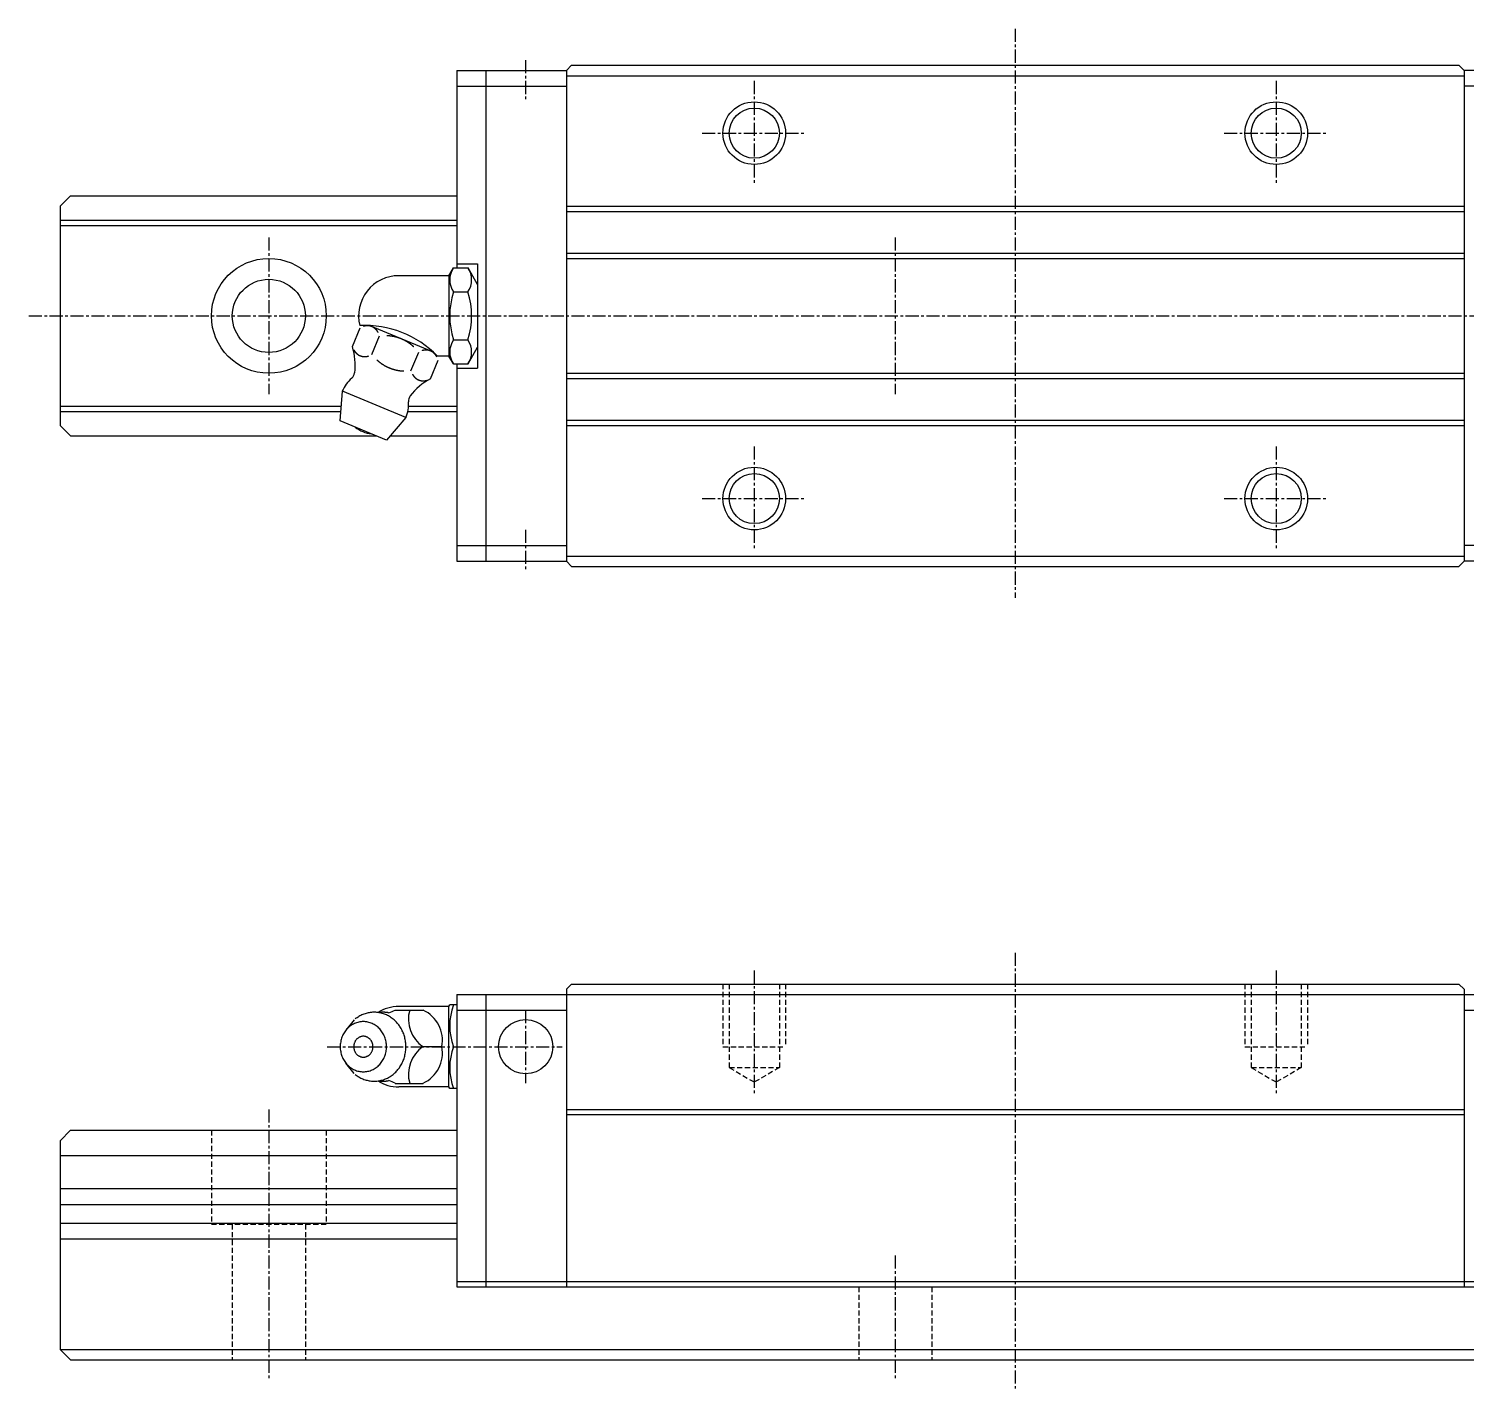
# Model space of a CAD drawing. Extents: x 10 to 389, y 10 to 178.
# Drawn here: x 101 to 238.7, y 47 to 177.5 of the extents above; entities that cross this region are included whole.
import ezdxf

# ---------------------------------------------------------------- set-up
doc = ezdxf.new("R2010")
doc.units = 0
doc.linetypes.add('CENTER', pattern=[2, 1.25, -0.25, 0.25, -0.25])
doc.linetypes.add('DASHED', pattern=[0.75, 0.5, -0.25])
doc.layers.get('0').update_dxf_attribs({"linetype": 'CONTINUOUS'})
doc.layers.add('CENTER', color=1, linetype='CENTER')

msp = doc.modelspace()

# ---------------------------------------------------------------- linework, layer by layer
at = {"color": 7, "linetype": 'CONTINUOUS'}
for p, q in [((152.5, 173.5), (153, 174)), ((153, 174), (238, 174)), ((238, 174), (238.5, 173.5)), ((142, 173.5), (142, 154.6)), ((142, 173.5), (152.5, 173.5)), ((144.8, 173.5), (144.8, 126.5)), ((152.5, 173.5), (152.5, 126.5)), ((152.5, 173), (238.5, 173)), ((238.5, 173.5), (238.5, 126.5)), ((249, 173.5), (238.5, 173.5)), ((142, 172), (152.5, 172)), ((249, 172), (238.5, 172)), ((104, 160.5), (105, 161.5)), ((105, 161.5), (142, 161.5)), ((104, 160.5), (104, 139.5)), ((152.5, 160.5), (238.5, 160.5)), ((152.5, 160), (238.5, 160)), ((104, 159.16), (142, 159.16)), ((104, 158.66), (142, 158.66)), ((152.5, 156), (238.5, 156)), ((141.24, 153.85), (141.68, 154.6)), ((141.68, 154.6), (143.08, 154.6)), ((142, 155), (144, 155)), ((144, 153), (143.08, 154.6)), ((144, 155), (144, 145)), ((152.5, 155.5), (238.5, 155.5)), ((141.24, 153.85), (136.45, 153.85)), ((141.24, 153.85), (141.24, 146.15)), ((141.68, 152.3), (143.08, 152.3)), ((132, 147.06), (132.74, 148.86)), ((139.77, 146.52), (133.6, 149.07)), ((133.87, 146.29), (134.61, 148.08)), ((141.68, 147.7), (143.08, 147.7)), ((137.61, 144.74), (138.36, 146.53)), ((141.24, 146.15), (140.15, 146.15)), ((141.68, 145.4), (141.24, 146.15)), ((143.08, 145.4), (144, 147)), ((139.48, 143.96), (140.23, 145.76)), ((141.68, 145.4), (143.08, 145.4)), ((142, 145.4), (142, 126.5)), ((142, 145), (144, 145)), ((152.5, 144.5), (238.5, 144.5)), ((152.5, 144), (238.5, 144)), ((130.83, 139.94), (131.04, 142.78)), ((137.13, 140.25), (131.04, 142.78)), ((104, 141.34), (130.93, 141.34)), ((104, 140.84), (130.9, 140.84)), ((137.32, 140.84), (142, 140.84)), ((137.38, 141.34), (142, 141.34)), ((104, 139.5), (105, 138.5)), ((135.27, 138.1), (130.83, 139.94)), ((137.13, 140.25), (135.27, 138.1)), ((152.5, 140), (238.5, 140)), ((152.5, 139.5), (238.5, 139.5)), ((105, 138.5), (134.31, 138.5)), ((135.62, 138.5), (142, 138.5)), ((142, 128), (152.5, 128)), ((152.5, 127), (238.5, 127)), ((249, 128), (238.5, 128)), ((142, 126.5), (152.5, 126.5)), ((152.5, 126.5), (153, 126)), ((153, 126), (238, 126)), ((238, 126), (238.5, 126.5)), ((249, 126.5), (238.5, 126.5)), ((152.5, 85.5), (153, 86)), ((152.5, 85.5), (152.5, 57)), ((153, 86), (238, 86)), ((238, 86), (238.5, 85.5)), ((238.5, 85.5), (238.5, 57)), ((141.24, 83.85), (141.33, 84)), ((142, 84), (141.33, 84)), ((142, 85), (142, 57)), ((142, 85), (152.5, 85)), ((144.8, 85), (144.8, 57)), ((152.5, 85), (238.5, 85)), ((238.5, 85), (249, 85)), ((136.1, 83.51), (138.78, 83.51)), ((141.24, 83.85), (136.45, 83.85)), ((141.24, 76.15), (141.24, 83.85)), ((142, 83.5), (152.5, 83.5)), ((238.5, 83.5), (249, 83.5)), ((132.18, 82.58), (131.38, 81.57)), ((140.57, 80), (138.78, 80)), ((141.68, 80), (142, 80)), ((132.18, 77.42), (131.38, 78.43)), ((136.1, 76.49), (138.78, 76.49)), ((141.24, 76.15), (136.45, 76.15)), ((141.33, 76), (141.24, 76.15)), ((142, 76), (141.33, 76)), ((152.5, 74), (238.5, 74)), ((152.5, 73.5), (238.5, 73.5)), ((104, 71), (105, 72)), ((105, 72), (142, 72)), ((104, 71), (104, 51)), ((104, 69.59), (142, 69.59)), ((104, 66.41), (142, 66.41)), ((104, 64.9), (142, 64.9)), ((104, 63.1), (142, 63.1)), ((104, 61.59), (142, 61.59)), ((142, 57.5), (152.5, 57.5)), ((142, 57), (152.5, 57)), ((152.5, 57.5), (238.5, 57.5)), ((152.5, 57), (238.5, 57)), ((238.5, 57.5), (249, 57.5)), ((238.5, 57), (249, 57)), ((104, 51), (105, 50)), ((104, 51), (384, 51)), ((105, 50), (383, 50))]:
    msp.add_line(p, q, dxfattribs=at)
at = {"color": 3, "linetype": 'DASHED'}
for p, q in [((167.5, 86), (167.5, 80)), ((168.1, 86), (168.1, 78)), ((172.9, 86), (172.9, 78)), ((173.5, 86), (173.5, 80)), ((217.5, 86), (217.5, 80)), ((218.1, 86), (218.1, 78)), ((222.9, 86), (222.9, 78)), ((223.5, 86), (223.5, 80)), ((167.5, 80), (173.5, 80)), ((217.5, 80), (223.5, 80)), ((168.1, 78), (172.9, 78)), ((168.1, 78), (170.5, 76.61)), ((172.9, 78), (170.5, 76.61)), ((218.1, 78), (220.5, 76.61)), ((218.1, 78), (222.9, 78)), ((222.9, 78), (220.5, 76.61)), ((118.5, 72), (118.5, 63)), ((129.5, 72), (129.5, 63)), ((118.5, 63), (129.5, 63)), ((120.5, 63), (120.5, 50)), ((127.5, 63), (127.5, 50)), ((180.5, 57), (180.5, 50)), ((187.5, 57), (187.5, 50))]:
    msp.add_line(p, q, dxfattribs=at)
at = {"color": 7, "linetype": 'CONTINUOUS'}
for points in [[(134.48, 148.41, 0), (134.47, 148.42, 0), (134.46, 148.43, 0), (134.46, 148.44, 0), (134.45, 148.45, 0), (134.44, 148.47, 0), (134.43, 148.48, 0), (134.43, 148.49, 0), (134.42, 148.5, 0), (134.41, 148.51, 0), (134.4, 148.52, 0), (134.4, 148.53, 0), (134.39, 148.54, 0), (134.38, 148.56, 0), (134.37, 148.57, 0), (134.36, 148.58, 0), (134.36, 148.59, 0), (134.35, 148.6, 0), (134.34, 148.61, 0), (134.33, 148.62, 0), (134.32, 148.63, 0), (134.31, 148.64, 0), (134.31, 148.65, 0), (134.3, 148.66, 0), (134.29, 148.67, 0), (134.28, 148.68, 0), (134.27, 148.69, 0), (134.26, 148.7, 0), (134.25, 148.71, 0), (134.24, 148.72, 0), (134.23, 148.72, 0), (134.22, 148.73, 0), (134.22, 148.74, 0), (134.21, 148.75, 0), (134.2, 148.76, 0), (134.19, 148.77, 0), (134.18, 148.78, 0), (134.17, 148.78, 0), (134.16, 148.79, 0), (134.15, 148.8, 0), (134.14, 148.81, 0), (134.13, 148.82, 0), (134.12, 148.82, 0), (134.11, 148.83, 0), (134.1, 148.84, 0), (134.09, 148.85, 0), (134.08, 148.85, 0), (134.07, 148.86, 0), (134.06, 148.87, 0), (134.05, 148.87, 0), (134.03, 148.88, 0), (134.03, 148.89, 0), (134.01, 148.89, 0), (134, 148.9, 0), (133.99, 148.9, 0), (133.98, 148.91, 0), (133.97, 148.92, 0), (133.96, 148.92, 0), (133.95, 148.93, 0), (133.94, 148.93, 0), (133.93, 148.94, 0), (133.91, 148.94, 0), (133.9, 148.95, 0), (133.89, 148.95, 0), (133.88, 148.96, 0), (133.87, 148.96, 0), (133.86, 148.97, 0), (133.85, 148.97, 0), (133.84, 148.98, 0), (133.82, 148.98, 0), (133.81, 148.99, 0), (133.8, 148.99, 0), (133.79, 148.99, 0), (133.78, 149, 0), (133.76, 149, 0), (133.75, 149, 0), (133.74, 149.01, 0), (133.73, 149.01, 0), (133.72, 149.01, 0), (133.7, 149.01, 0), (133.69, 149.02, 0), (133.68, 149.02, 0), (133.67, 149.02, 0), (133.66, 149.03, 0), (133.64, 149.03, 0), (133.63, 149.03, 0), (133.62, 149.03, 0), (133.6, 149.03, 0), (133.59, 149.03, 0), (133.58, 149.04, 0), (133.57, 149.04, 0), (133.56, 149.04, 0), (133.54, 149.04, 0), (133.53, 149.04, 0), (133.52, 149.04, 0), (133.5, 149.04, 0), (133.49, 149.04, 0), (133.48, 149.04, 0), (133.46, 149.04, 0), (133.45, 149.04, 0), (133.44, 149.04, 0), (133.43, 149.04, 0), (133.41, 149.04, 0), (133.4, 149.04, 0), (133.39, 149.04, 0), (133.37, 149.04, 0), (133.36, 149.04, 0), (133.35, 149.04, 0), (133.34, 149.04, 0), (133.32, 149.04, 0), (133.31, 149.04, 0), (133.3, 149.03, 0), (133.28, 149.03, 0), (133.27, 149.03, 0), (133.26, 149.03, 0), (133.24, 149.03, 0), (133.23, 149.03, 0), (133.22, 149.02, 0), (133.2, 149.02, 0), (133.19, 149.02, 0), (133.18, 149.01, 0), (133.16, 149.01, 0), (133.15, 149.01, 0), (133.14, 149.01, 0), (133.12, 149, 0), (133.11, 149, 0), (133.1, 149, 0), (133.08, 148.99, 0), (133.07, 148.99, 0)], [(137.88, 147.03, 0), (137.87, 147.05, 0), (137.85, 147.06, 0), (137.83, 147.08, 0), (137.81, 147.09, 0), (137.8, 147.11, 0), (137.78, 147.12, 0), (137.76, 147.14, 0), (137.75, 147.15, 0), (137.73, 147.17, 0), (137.71, 147.18, 0), (137.69, 147.2, 0), (137.68, 147.21, 0), (137.66, 147.22, 0), (137.64, 147.24, 0), (137.62, 147.25, 0), (137.6, 147.27, 0), (137.59, 147.28, 0), (137.57, 147.29, 0), (137.55, 147.31, 0), (137.53, 147.32, 0), (137.51, 147.33, 0), (137.5, 147.35, 0), (137.48, 147.36, 0), (137.46, 147.37, 0), (137.44, 147.38, 0), (137.42, 147.4, 0), (137.4, 147.41, 0), (137.39, 147.42, 0), (137.37, 147.43, 0), (137.35, 147.45, 0), (137.33, 147.46, 0), (137.31, 147.47, 0), (137.29, 147.48, 0), (137.28, 147.49, 0), (137.26, 147.51, 0), (137.24, 147.52, 0), (137.22, 147.53, 0), (137.2, 147.54, 0), (137.18, 147.55, 0), (137.16, 147.56, 0), (137.14, 147.57, 0), (137.12, 147.58, 0), (137.1, 147.59, 0), (137.08, 147.61, 0), (137.06, 147.62, 0), (137.04, 147.63, 0), (137.03, 147.64, 0), (137.01, 147.65, 0), (136.99, 147.66, 0), (136.97, 147.67, 0), (136.95, 147.68, 0), (136.93, 147.69, 0), (136.91, 147.7, 0), (136.89, 147.71, 0), (136.87, 147.72, 0), (136.85, 147.72, 0), (136.83, 147.74, 0), (136.81, 147.74, 0), (136.79, 147.75, 0), (136.77, 147.76, 0), (136.75, 147.77, 0), (136.73, 147.78, 0), (136.71, 147.79, 0), (136.69, 147.8, 0), (136.67, 147.81, 0), (136.65, 147.81, 0), (136.63, 147.82, 0), (136.6, 147.83, 0), (136.59, 147.84, 0), (136.56, 147.84, 0), (136.54, 147.85, 0), (136.52, 147.86, 0), (136.5, 147.87, 0), (136.48, 147.87, 0), (136.46, 147.88, 0), (136.44, 147.89, 0), (136.42, 147.9, 0), (136.4, 147.9, 0), (136.38, 147.91, 0), (136.36, 147.92, 0), (136.34, 147.92, 0), (136.31, 147.93, 0), (136.29, 147.94, 0), (136.27, 147.94, 0), (136.25, 147.95, 0), (136.23, 147.95, 0), (136.21, 147.96, 0), (136.19, 147.97, 0), (136.16, 147.97, 0), (136.14, 147.98, 0), (136.12, 147.98, 0), (136.1, 147.99, 0), (136.08, 147.99, 0), (136.06, 148, 0), (136.04, 148, 0), (136.01, 148.01, 0), (135.99, 148.01, 0), (135.97, 148.02, 0), (135.95, 148.02, 0), (135.93, 148.03, 0), (135.91, 148.03, 0), (135.88, 148.03, 0), (135.86, 148.04, 0), (135.84, 148.04, 0), (135.82, 148.05, 0), (135.8, 148.05, 0), (135.77, 148.05, 0), (135.75, 148.06, 0), (135.73, 148.06, 0), (135.71, 148.06, 0), (135.69, 148.07, 0), (135.66, 148.07, 0), (135.64, 148.07, 0), (135.62, 148.07, 0), (135.6, 148.08, 0), (135.57, 148.08, 0), (135.55, 148.08, 0), (135.53, 148.09, 0), (135.51, 148.09, 0), (135.49, 148.09, 0), (135.46, 148.09, 0), (135.44, 148.09, 0), (135.42, 148.09, 0), (135.4, 148.1, 0), (135.37, 148.1, 0), (135.35, 148.1, 0), (135.33, 148.1, 0), (135.3, 148.1, 0)], [(132.14, 146.74, 0), (132.14, 146.73, 0), (132.15, 146.71, 0), (132.16, 146.7, 0), (132.17, 146.69, 0), (132.17, 146.68, 0), (132.18, 146.67, 0), (132.19, 146.66, 0), (132.19, 146.65, 0), (132.2, 146.63, 0), (132.21, 146.62, 0), (132.22, 146.61, 0), (132.22, 146.6, 0), (132.23, 146.59, 0), (132.24, 146.58, 0), (132.25, 146.57, 0), (132.26, 146.56, 0), (132.27, 146.55, 0), (132.27, 146.54, 0), (132.28, 146.53, 0), (132.29, 146.52, 0), (132.3, 146.51, 0), (132.31, 146.5, 0), (132.32, 146.49, 0), (132.32, 146.48, 0), (132.33, 146.47, 0), (132.34, 146.46, 0), (132.35, 146.45, 0), (132.36, 146.44, 0), (132.37, 146.43, 0), (132.38, 146.42, 0), (132.39, 146.41, 0), (132.4, 146.4, 0), (132.41, 146.4, 0), (132.42, 146.39, 0), (132.43, 146.38, 0), (132.44, 146.37, 0), (132.45, 146.36, 0), (132.46, 146.35, 0), (132.47, 146.34, 0), (132.47, 146.34, 0), (132.49, 146.33, 0), (132.5, 146.32, 0), (132.51, 146.31, 0), (132.52, 146.31, 0), (132.53, 146.3, 0), (132.54, 146.29, 0), (132.55, 146.29, 0), (132.56, 146.28, 0), (132.57, 146.27, 0), (132.58, 146.27, 0), (132.59, 146.26, 0), (132.6, 146.25, 0), (132.61, 146.25, 0), (132.62, 146.24, 0), (132.63, 146.24, 0), (132.64, 146.23, 0), (132.65, 146.22, 0), (132.66, 146.22, 0), (132.68, 146.21, 0), (132.69, 146.21, 0), (132.7, 146.2, 0), (132.71, 146.2, 0), (132.72, 146.19, 0), (132.73, 146.19, 0), (132.74, 146.18, 0), (132.76, 146.18, 0), (132.77, 146.17, 0), (132.78, 146.17, 0), (132.79, 146.16, 0), (132.8, 146.16, 0), (132.81, 146.16, 0), (132.83, 146.15, 0), (132.84, 146.15, 0), (132.85, 146.15, 0), (132.86, 146.14, 0), (132.87, 146.14, 0), (132.89, 146.14, 0), (132.9, 146.13, 0), (132.91, 146.13, 0), (132.92, 146.13, 0), (132.93, 146.12, 0), (132.95, 146.12, 0), (132.96, 146.12, 0), (132.97, 146.12, 0), (132.98, 146.12, 0), (133, 146.12, 0), (133.01, 146.11, 0), (133.02, 146.11, 0), (133.03, 146.11, 0), (133.05, 146.11, 0), (133.06, 146.11, 0), (133.07, 146.11, 0), (133.08, 146.1, 0), (133.1, 146.1, 0), (133.11, 146.1, 0), (133.12, 146.1, 0), (133.13, 146.1, 0), (133.15, 146.1, 0), (133.16, 146.1, 0), (133.17, 146.1, 0), (133.19, 146.1, 0), (133.2, 146.1, 0), (133.21, 146.1, 0), (133.23, 146.1, 0), (133.24, 146.1, 0), (133.25, 146.1, 0), (133.26, 146.11, 0), (133.28, 146.11, 0), (133.29, 146.11, 0), (133.31, 146.11, 0), (133.32, 146.11, 0), (133.33, 146.11, 0), (133.34, 146.12, 0), (133.36, 146.12, 0), (133.37, 146.12, 0), (133.38, 146.12, 0), (133.4, 146.12, 0), (133.41, 146.12, 0), (133.42, 146.13, 0), (133.44, 146.13, 0), (133.45, 146.13, 0), (133.46, 146.14, 0), (133.48, 146.14, 0), (133.49, 146.14, 0), (133.5, 146.15, 0), (133.52, 146.15, 0), (133.53, 146.15, 0), (133.54, 146.16, 0)], [(140.09, 146.08, 0), (140.08, 146.09, 0), (140.07, 146.11, 0), (140.07, 146.12, 0), (140.06, 146.13, 0), (140.05, 146.14, 0), (140.05, 146.15, 0), (140.04, 146.16, 0), (140.03, 146.18, 0), (140.02, 146.19, 0), (140.02, 146.2, 0), (140.01, 146.21, 0), (140, 146.22, 0), (139.99, 146.23, 0), (139.99, 146.24, 0), (139.98, 146.25, 0), (139.97, 146.26, 0), (139.96, 146.27, 0), (139.95, 146.28, 0), (139.94, 146.29, 0), (139.94, 146.31, 0), (139.93, 146.31, 0), (139.92, 146.32, 0), (139.91, 146.33, 0), (139.9, 146.34, 0), (139.89, 146.35, 0), (139.88, 146.36, 0), (139.87, 146.37, 0), (139.87, 146.38, 0), (139.86, 146.39, 0), (139.85, 146.4, 0), (139.84, 146.41, 0), (139.83, 146.42, 0), (139.82, 146.43, 0), (139.81, 146.44, 0), (139.8, 146.44, 0), (139.79, 146.45, 0), (139.78, 146.46, 0), (139.77, 146.47, 0), (139.76, 146.48, 0), (139.75, 146.48, 0), (139.74, 146.49, 0), (139.73, 146.5, 0), (139.72, 146.51, 0), (139.71, 146.51, 0), (139.7, 146.52, 0), (139.69, 146.53, 0), (139.68, 146.53, 0), (139.67, 146.54, 0), (139.66, 146.55, 0), (139.65, 146.56, 0), (139.64, 146.56, 0), (139.63, 146.57, 0), (139.62, 146.57, 0), (139.6, 146.58, 0), (139.59, 146.59, 0), (139.58, 146.59, 0), (139.57, 146.6, 0), (139.56, 146.6, 0), (139.55, 146.61, 0), (139.54, 146.61, 0), (139.53, 146.62, 0), (139.52, 146.62, 0), (139.5, 146.63, 0), (139.49, 146.63, 0), (139.48, 146.64, 0), (139.47, 146.64, 0), (139.46, 146.65, 0), (139.45, 146.65, 0), (139.44, 146.66, 0), (139.42, 146.66, 0), (139.41, 146.66, 0), (139.4, 146.67, 0), (139.39, 146.67, 0), (139.38, 146.68, 0), (139.37, 146.68, 0), (139.35, 146.68, 0), (139.34, 146.68, 0), (139.33, 146.69, 0), (139.32, 146.69, 0), (139.3, 146.69, 0), (139.29, 146.69, 0), (139.28, 146.7, 0), (139.27, 146.7, 0), (139.25, 146.7, 0), (139.24, 146.7, 0), (139.23, 146.71, 0), (139.22, 146.71, 0), (139.21, 146.71, 0), (139.19, 146.71, 0), (139.18, 146.71, 0), (139.17, 146.71, 0), (139.15, 146.71, 0), (139.14, 146.72, 0), (139.13, 146.72, 0), (139.12, 146.72, 0), (139.1, 146.72, 0), (139.09, 146.72, 0), (139.08, 146.72, 0), (139.06, 146.72, 0), (139.05, 146.72, 0), (139.04, 146.72, 0), (139.03, 146.72, 0), (139.01, 146.72, 0), (139, 146.72, 0), (138.99, 146.72, 0), (138.97, 146.72, 0), (138.96, 146.71, 0), (138.95, 146.71, 0), (138.93, 146.71, 0), (138.92, 146.71, 0), (138.91, 146.71, 0), (138.9, 146.71, 0), (138.88, 146.71, 0), (138.87, 146.7, 0), (138.86, 146.7, 0), (138.84, 146.7, 0), (138.83, 146.7, 0), (138.82, 146.7, 0), (138.8, 146.69, 0), (138.79, 146.69, 0), (138.78, 146.69, 0), (138.76, 146.68, 0), (138.75, 146.68, 0), (138.74, 146.68, 0), (138.72, 146.68, 0), (138.71, 146.67, 0), (138.69, 146.67, 0), (138.68, 146.66, 0)], [(134.34, 145.79, 0), (134.36, 145.77, 0), (134.38, 145.76, 0), (134.4, 145.74, 0), (134.41, 145.73, 0), (134.43, 145.71, 0), (134.45, 145.7, 0), (134.46, 145.68, 0), (134.48, 145.67, 0), (134.5, 145.65, 0), (134.52, 145.64, 0), (134.53, 145.62, 0), (134.55, 145.61, 0), (134.57, 145.6, 0), (134.59, 145.58, 0), (134.6, 145.57, 0), (134.62, 145.56, 0), (134.64, 145.54, 0), (134.66, 145.53, 0), (134.68, 145.51, 0), (134.69, 145.5, 0), (134.71, 145.49, 0), (134.73, 145.47, 0), (134.75, 145.46, 0), (134.77, 145.45, 0), (134.78, 145.44, 0), (134.8, 145.42, 0), (134.82, 145.41, 0), (134.84, 145.4, 0), (134.86, 145.39, 0), (134.88, 145.38, 0), (134.9, 145.36, 0), (134.91, 145.35, 0), (134.93, 145.34, 0), (134.95, 145.33, 0), (134.97, 145.31, 0), (134.99, 145.3, 0), (135.01, 145.29, 0), (135.03, 145.28, 0), (135.05, 145.27, 0), (135.06, 145.26, 0), (135.08, 145.25, 0), (135.1, 145.24, 0), (135.12, 145.23, 0), (135.14, 145.22, 0), (135.16, 145.21, 0), (135.18, 145.19, 0), (135.2, 145.18, 0), (135.22, 145.17, 0), (135.24, 145.16, 0), (135.26, 145.15, 0), (135.28, 145.14, 0), (135.3, 145.13, 0), (135.32, 145.12, 0), (135.34, 145.11, 0), (135.36, 145.1, 0), (135.38, 145.1, 0), (135.4, 145.09, 0), (135.42, 145.08, 0), (135.44, 145.07, 0), (135.46, 145.06, 0), (135.48, 145.05, 0), (135.5, 145.04, 0), (135.52, 145.03, 0), (135.54, 145.03, 0), (135.56, 145.02, 0), (135.58, 145.01, 0), (135.6, 145, 0), (135.62, 144.99, 0), (135.64, 144.98, 0), (135.66, 144.98, 0), (135.68, 144.97, 0), (135.7, 144.96, 0), (135.72, 144.95, 0), (135.75, 144.95, 0), (135.76, 144.94, 0), (135.79, 144.93, 0), (135.81, 144.93, 0), (135.83, 144.92, 0), (135.85, 144.91, 0), (135.87, 144.9, 0), (135.89, 144.9, 0), (135.91, 144.89, 0), (135.93, 144.88, 0), (135.95, 144.88, 0), (135.98, 144.87, 0), (136, 144.87, 0), (136.02, 144.86, 0), (136.04, 144.85, 0), (136.06, 144.85, 0), (136.08, 144.84, 0), (136.1, 144.84, 0), (136.12, 144.83, 0), (136.15, 144.83, 0), (136.17, 144.82, 0), (136.19, 144.82, 0), (136.21, 144.81, 0), (136.23, 144.81, 0), (136.25, 144.8, 0), (136.28, 144.8, 0), (136.3, 144.79, 0), (136.32, 144.79, 0), (136.34, 144.79, 0), (136.36, 144.78, 0), (136.39, 144.78, 0), (136.41, 144.78, 0), (136.43, 144.77, 0), (136.45, 144.77, 0), (136.47, 144.76, 0), (136.5, 144.76, 0), (136.52, 144.76, 0), (136.54, 144.75, 0), (136.56, 144.75, 0), (136.59, 144.75, 0), (136.61, 144.75, 0), (136.63, 144.74, 0), (136.65, 144.74, 0), (136.67, 144.74, 0), (136.7, 144.74, 0), (136.72, 144.73, 0), (136.74, 144.73, 0), (136.76, 144.73, 0), (136.79, 144.73, 0), (136.81, 144.73, 0), (136.83, 144.72, 0), (136.85, 144.72, 0), (136.88, 144.72, 0), (136.9, 144.72, 0), (136.92, 144.72, 0)], [(137.75, 144.41, 0), (137.76, 144.4, 0), (137.76, 144.39, 0), (137.77, 144.38, 0), (137.78, 144.37, 0), (137.78, 144.35, 0), (137.79, 144.34, 0), (137.8, 144.33, 0), (137.81, 144.32, 0), (137.81, 144.31, 0), (137.82, 144.3, 0), (137.83, 144.29, 0), (137.84, 144.28, 0), (137.85, 144.26, 0), (137.85, 144.25, 0), (137.86, 144.24, 0), (137.87, 144.23, 0), (137.88, 144.22, 0), (137.89, 144.21, 0), (137.9, 144.2, 0), (137.9, 144.19, 0), (137.91, 144.18, 0), (137.92, 144.17, 0), (137.93, 144.16, 0), (137.94, 144.15, 0), (137.95, 144.14, 0), (137.96, 144.13, 0), (137.96, 144.12, 0), (137.97, 144.11, 0), (137.98, 144.1, 0), (137.99, 144.1, 0), (138, 144.09, 0), (138.01, 144.08, 0), (138.02, 144.07, 0), (138.03, 144.06, 0), (138.04, 144.05, 0), (138.05, 144.04, 0), (138.06, 144.04, 0), (138.07, 144.03, 0), (138.08, 144.02, 0), (138.09, 144.01, 0), (138.1, 144, 0), (138.11, 144, 0), (138.12, 143.99, 0), (138.13, 143.98, 0), (138.14, 143.97, 0), (138.15, 143.97, 0), (138.16, 143.96, 0), (138.17, 143.95, 0), (138.18, 143.95, 0), (138.19, 143.94, 0), (138.2, 143.94, 0), (138.21, 143.93, 0), (138.22, 143.92, 0), (138.23, 143.92, 0), (138.25, 143.91, 0), (138.26, 143.9, 0), (138.27, 143.9, 0), (138.28, 143.89, 0), (138.29, 143.89, 0), (138.3, 143.88, 0), (138.31, 143.88, 0), (138.32, 143.87, 0), (138.33, 143.87, 0), (138.34, 143.86, 0), (138.36, 143.86, 0), (138.37, 143.85, 0), (138.38, 143.85, 0), (138.39, 143.84, 0), (138.4, 143.84, 0), (138.41, 143.84, 0), (138.43, 143.83, 0), (138.44, 143.83, 0), (138.45, 143.82, 0), (138.46, 143.82, 0), (138.47, 143.82, 0), (138.49, 143.81, 0), (138.5, 143.81, 0), (138.51, 143.81, 0), (138.52, 143.81, 0), (138.53, 143.8, 0), (138.55, 143.8, 0), (138.56, 143.8, 0), (138.57, 143.8, 0), (138.58, 143.79, 0), (138.6, 143.79, 0), (138.61, 143.79, 0), (138.62, 143.79, 0), (138.63, 143.79, 0), (138.65, 143.78, 0), (138.66, 143.78, 0), (138.67, 143.78, 0), (138.68, 143.78, 0), (138.7, 143.78, 0), (138.71, 143.78, 0), (138.72, 143.78, 0), (138.74, 143.78, 0), (138.75, 143.78, 0), (138.76, 143.78, 0), (138.77, 143.78, 0), (138.79, 143.78, 0), (138.8, 143.78, 0), (138.81, 143.78, 0), (138.82, 143.78, 0), (138.84, 143.78, 0), (138.85, 143.78, 0), (138.87, 143.78, 0), (138.88, 143.78, 0), (138.89, 143.78, 0), (138.9, 143.78, 0), (138.92, 143.78, 0), (138.93, 143.79, 0), (138.94, 143.79, 0), (138.96, 143.79, 0), (138.97, 143.79, 0), (138.98, 143.79, 0), (139, 143.8, 0), (139.01, 143.8, 0), (139.02, 143.8, 0), (139.04, 143.8, 0), (139.05, 143.81, 0), (139.06, 143.81, 0), (139.08, 143.81, 0), (139.09, 143.81, 0), (139.1, 143.82, 0), (139.12, 143.82, 0), (139.13, 143.82, 0), (139.14, 143.83, 0), (139.16, 143.83, 0)], [(132.27, 77.35, 0), (132.36, 77.28, 0), (132.45, 77.22, 0), (132.54, 77.16, 0), (132.63, 77.1, 0), (132.72, 77.05, 0), (132.82, 77, 0), (132.91, 76.95, 0), (133.01, 76.91, 0), (133.11, 76.87, 0), (133.21, 76.84, 0), (133.31, 76.81, 0), (133.41, 76.78, 0), (133.52, 76.76, 0), (133.62, 76.74, 0), (133.72, 76.72, 0), (133.83, 76.71, 0), (133.93, 76.7, 0), (134.04, 76.7, 0), (134.14, 76.7, 0), (134.25, 76.7, 0), (134.35, 76.71, 0), (134.46, 76.72, 0), (134.56, 76.74, 0), (134.66, 76.76, 0), (134.77, 76.78, 0), (134.87, 76.81, 0), (134.97, 76.84, 0), (135.07, 76.88, 0), (135.17, 76.92, 0), (135.27, 76.96, 0), (135.36, 77, 0), (135.46, 77.05, 0), (135.55, 77.11, 0), (135.64, 77.16, 0), (135.73, 77.22, 0), (135.82, 77.29, 0), (135.9, 77.35, 0), (135.99, 77.42, 0), (136.07, 77.49, 0), (136.15, 77.57, 0), (136.22, 77.65, 0), (136.3, 77.73, 0), (136.37, 77.81, 0), (136.44, 77.9, 0), (136.5, 77.99, 0), (136.56, 78.08, 0), (136.62, 78.17, 0), (136.68, 78.27, 0), (136.74, 78.37, 0), (136.78, 78.47, 0), (136.83, 78.57, 0), (136.88, 78.67, 0), (136.92, 78.78, 0), (136.95, 78.88, 0), (136.99, 78.99, 0), (137.02, 79.1, 0), (137.04, 79.21, 0), (137.07, 79.32, 0), (137.09, 79.43, 0), (137.1, 79.55, 0), (137.12, 79.66, 0), (137.13, 79.77, 0), (137.13, 79.89, 0), (137.13, 80, 0), (137.13, 80.11, 0), (137.13, 80.23, 0), (137.12, 80.34, 0), (137.1, 80.45, 0), (137.09, 80.57, 0), (137.07, 80.68, 0), (137.04, 80.79, 0), (137.02, 80.9, 0), (136.99, 81.01, 0), (136.95, 81.12, 0), (136.92, 81.22, 0), (136.88, 81.33, 0), (136.83, 81.43, 0), (136.78, 81.53, 0), (136.74, 81.63, 0), (136.68, 81.73, 0), (136.62, 81.83, 0), (136.56, 81.92, 0), (136.5, 82.01, 0), (136.44, 82.1, 0), (136.37, 82.19, 0), (136.3, 82.27, 0), (136.22, 82.35, 0), (136.15, 82.43, 0), (136.07, 82.51, 0), (135.99, 82.58, 0), (135.9, 82.65, 0), (135.82, 82.71, 0), (135.73, 82.78, 0), (135.64, 82.84, 0), (135.55, 82.89, 0), (135.46, 82.95, 0), (135.36, 83, 0), (135.27, 83.04, 0), (135.17, 83.08, 0), (135.07, 83.12, 0), (134.97, 83.16, 0), (134.87, 83.19, 0), (134.77, 83.22, 0), (134.66, 83.24, 0), (134.56, 83.26, 0), (134.46, 83.28, 0), (134.35, 83.29, 0), (134.25, 83.3, 0), (134.14, 83.3, 0), (134.04, 83.3, 0), (133.93, 83.3, 0), (133.83, 83.29, 0), (133.72, 83.28, 0), (133.62, 83.26, 0), (133.52, 83.24, 0), (133.41, 83.22, 0), (133.31, 83.19, 0), (133.21, 83.16, 0), (133.11, 83.13, 0), (133.01, 83.09, 0), (132.91, 83.05, 0), (132.82, 83, 0), (132.72, 82.95, 0), (132.63, 82.9, 0), (132.54, 82.84, 0), (132.45, 82.78, 0), (132.36, 82.72, 0), (132.27, 82.66, 0)], [(135.46, 83.25, 0), (135.45, 83.25, 0), (135.44, 83.26, 0), (135.44, 83.26, 0), (135.43, 83.26, 0), (135.42, 83.26, 0), (135.42, 83.26, 0), (135.41, 83.26, 0), (135.4, 83.26, 0), (135.4, 83.26, 0), (135.39, 83.27, 0), (135.38, 83.27, 0), (135.37, 83.27, 0), (135.37, 83.27, 0), (135.36, 83.27, 0), (135.35, 83.27, 0), (135.35, 83.27, 0), (135.34, 83.27, 0), (135.33, 83.27, 0), (135.32, 83.27, 0), (135.32, 83.28, 0), (135.31, 83.28, 0), (135.3, 83.28, 0), (135.3, 83.28, 0), (135.29, 83.28, 0), (135.28, 83.28, 0), (135.28, 83.28, 0), (135.27, 83.28, 0), (135.26, 83.28, 0), (135.25, 83.28, 0), (135.25, 83.28, 0), (135.24, 83.28, 0), (135.23, 83.29, 0), (135.22, 83.29, 0), (135.22, 83.29, 0), (135.21, 83.29, 0), (135.2, 83.29, 0), (135.2, 83.29, 0), (135.19, 83.29, 0), (135.18, 83.29, 0), (135.18, 83.29, 0), (135.17, 83.29, 0), (135.16, 83.29, 0), (135.15, 83.29, 0), (135.15, 83.29, 0), (135.14, 83.29, 0), (135.13, 83.29, 0), (135.12, 83.29, 0), (135.12, 83.29, 0), (135.11, 83.3, 0), (135.1, 83.3, 0), (135.1, 83.3, 0), (135.09, 83.3, 0), (135.08, 83.3, 0), (135.07, 83.3, 0), (135.07, 83.3, 0), (135.06, 83.3, 0), (135.05, 83.3, 0), (135.05, 83.3, 0), (135.04, 83.3, 0), (135.03, 83.3, 0), (135.03, 83.3, 0), (135.02, 83.3, 0), (135.01, 83.3, 0), (135, 83.3, 0), (135, 83.3, 0), (134.99, 83.3, 0), (134.98, 83.3, 0), (134.97, 83.3, 0), (134.97, 83.3, 0), (134.96, 83.3, 0), (134.95, 83.3, 0), (134.95, 83.3, 0), (134.94, 83.3, 0), (134.93, 83.3, 0), (134.93, 83.3, 0), (134.92, 83.3, 0), (134.91, 83.3, 0), (134.9, 83.3, 0), (134.9, 83.3, 0), (134.89, 83.3, 0), (134.88, 83.3, 0), (134.88, 83.3, 0), (134.87, 83.3, 0), (134.86, 83.3, 0), (134.85, 83.3, 0), (134.85, 83.3, 0), (134.84, 83.3, 0), (134.83, 83.3, 0), (134.82, 83.3, 0), (134.82, 83.3, 0), (134.81, 83.3, 0), (134.8, 83.3, 0), (134.8, 83.3, 0), (134.79, 83.3, 0), (134.78, 83.3, 0), (134.78, 83.3, 0), (134.77, 83.29, 0), (134.76, 83.29, 0), (134.75, 83.29, 0), (134.75, 83.29, 0), (134.74, 83.29, 0), (134.73, 83.29, 0), (134.72, 83.29, 0), (134.72, 83.29, 0), (134.71, 83.29, 0), (134.7, 83.29, 0), (134.7, 83.29, 0), (134.69, 83.29, 0), (134.68, 83.29, 0), (134.68, 83.29, 0), (134.67, 83.29, 0), (134.66, 83.29, 0), (134.65, 83.28, 0), (134.65, 83.28, 0), (134.64, 83.28, 0), (134.63, 83.28, 0), (134.62, 83.28, 0), (134.62, 83.28, 0), (134.61, 83.28, 0), (134.6, 83.28, 0), (134.6, 83.28, 0), (134.59, 83.28, 0), (134.58, 83.28, 0), (134.57, 83.28, 0), (134.57, 83.27, 0), (134.56, 83.27, 0), (134.55, 83.27, 0), (134.55, 83.27, 0)], [(133.05, 77.6, 0), (133.16, 77.6, 0), (133.27, 77.61, 0), (133.38, 77.63, 0), (133.48, 77.65, 0), (133.59, 77.67, 0), (133.69, 77.7, 0), (133.8, 77.74, 0), (133.9, 77.78, 0), (134, 77.83, 0), (134.1, 77.88, 0), (134.19, 77.94, 0), (134.28, 78, 0), (134.37, 78.07, 0), (134.46, 78.14, 0), (134.54, 78.22, 0), (134.62, 78.3, 0), (134.69, 78.39, 0), (134.77, 78.48, 0), (134.83, 78.57, 0), (134.9, 78.67, 0), (134.95, 78.77, 0), (135.01, 78.87, 0), (135.06, 78.97, 0), (135.1, 79.08, 0), (135.14, 79.19, 0), (135.17, 79.3, 0), (135.2, 79.42, 0), (135.23, 79.53, 0), (135.25, 79.65, 0), (135.26, 79.76, 0), (135.27, 79.88, 0), (135.27, 80, 0), (135.27, 80.12, 0), (135.26, 80.24, 0), (135.25, 80.35, 0), (135.23, 80.47, 0), (135.2, 80.58, 0), (135.17, 80.7, 0), (135.14, 80.81, 0), (135.1, 80.92, 0), (135.06, 81.03, 0), (135.01, 81.13, 0), (134.95, 81.23, 0), (134.9, 81.33, 0), (134.83, 81.43, 0), (134.77, 81.52, 0), (134.69, 81.61, 0), (134.62, 81.7, 0), (134.54, 81.78, 0), (134.46, 81.86, 0), (134.37, 81.93, 0), (134.28, 82, 0), (134.19, 82.06, 0), (134.1, 82.12, 0), (134, 82.17, 0), (133.9, 82.22, 0), (133.8, 82.26, 0), (133.69, 82.3, 0), (133.59, 82.33, 0), (133.48, 82.35, 0), (133.38, 82.37, 0), (133.27, 82.39, 0), (133.16, 82.4, 0), (133.05, 82.4, 0), (132.94, 82.4, 0), (132.83, 82.39, 0), (132.73, 82.37, 0), (132.62, 82.35, 0), (132.51, 82.33, 0), (132.41, 82.3, 0), (132.31, 82.26, 0), (132.2, 82.22, 0), (132.1, 82.17, 0), (132.01, 82.12, 0), (131.91, 82.06, 0), (131.82, 82, 0), (131.73, 81.93, 0), (131.65, 81.86, 0), (131.56, 81.78, 0), (131.48, 81.7, 0), (131.41, 81.61, 0), (131.34, 81.52, 0), (131.27, 81.43, 0), (131.21, 81.33, 0), (131.15, 81.23, 0), (131.1, 81.13, 0), (131.05, 81.03, 0), (131, 80.92, 0), (130.96, 80.81, 0), (130.93, 80.7, 0), (130.9, 80.58, 0), (130.88, 80.47, 0), (130.86, 80.35, 0), (130.84, 80.24, 0), (130.84, 80.12, 0), (130.83, 80, 0), (130.84, 79.88, 0), (130.84, 79.76, 0), (130.86, 79.65, 0), (130.88, 79.53, 0), (130.9, 79.42, 0), (130.93, 79.3, 0), (130.96, 79.19, 0), (131, 79.08, 0), (131.05, 78.97, 0), (131.1, 78.87, 0), (131.15, 78.77, 0), (131.21, 78.67, 0), (131.27, 78.57, 0), (131.34, 78.48, 0), (131.41, 78.39, 0), (131.48, 78.3, 0), (131.56, 78.22, 0), (131.65, 78.14, 0), (131.73, 78.07, 0), (131.82, 78, 0), (131.91, 77.94, 0), (132.01, 77.88, 0), (132.1, 77.83, 0), (132.2, 77.78, 0), (132.31, 77.74, 0), (132.41, 77.7, 0), (132.51, 77.67, 0), (132.62, 77.65, 0), (132.73, 77.63, 0), (132.83, 77.61, 0), (132.94, 77.6, 0), (133.05, 77.6, 0)], [(133.05, 79, 0), (133.1, 79, 0), (133.14, 79, 0), (133.19, 79.01, 0), (133.23, 79.02, 0), (133.28, 79.03, 0), (133.32, 79.04, 0), (133.36, 79.06, 0), (133.4, 79.08, 0), (133.45, 79.1, 0), (133.49, 79.12, 0), (133.53, 79.14, 0), (133.56, 79.17, 0), (133.6, 79.2, 0), (133.64, 79.23, 0), (133.67, 79.26, 0), (133.71, 79.29, 0), (133.74, 79.33, 0), (133.77, 79.37, 0), (133.79, 79.4, 0), (133.82, 79.44, 0), (133.84, 79.49, 0), (133.87, 79.53, 0), (133.89, 79.57, 0), (133.9, 79.62, 0), (133.92, 79.66, 0), (133.94, 79.71, 0), (133.95, 79.76, 0), (133.96, 79.81, 0), (133.97, 79.85, 0), (133.97, 79.9, 0), (133.97, 79.95, 0), (133.97, 80, 0), (133.97, 80.05, 0), (133.97, 80.1, 0), (133.97, 80.15, 0), (133.96, 80.2, 0), (133.95, 80.24, 0), (133.94, 80.29, 0), (133.92, 80.34, 0), (133.9, 80.38, 0), (133.89, 80.43, 0), (133.87, 80.47, 0), (133.84, 80.51, 0), (133.82, 80.56, 0), (133.79, 80.6, 0), (133.77, 80.63, 0), (133.74, 80.67, 0), (133.71, 80.71, 0), (133.67, 80.74, 0), (133.64, 80.77, 0), (133.6, 80.8, 0), (133.56, 80.83, 0), (133.53, 80.86, 0), (133.49, 80.88, 0), (133.45, 80.9, 0), (133.4, 80.92, 0), (133.36, 80.94, 0), (133.32, 80.96, 0), (133.28, 80.97, 0), (133.23, 80.98, 0), (133.19, 80.99, 0), (133.14, 81, 0), (133.1, 81, 0), (133.05, 81, 0), (133.01, 81, 0), (132.96, 81, 0), (132.92, 80.99, 0), (132.87, 80.98, 0), (132.83, 80.97, 0), (132.78, 80.96, 0), (132.74, 80.94, 0), (132.7, 80.92, 0), (132.66, 80.9, 0), (132.62, 80.88, 0), (132.58, 80.86, 0), (132.54, 80.83, 0), (132.5, 80.8, 0), (132.47, 80.77, 0), (132.43, 80.74, 0), (132.4, 80.71, 0), (132.37, 80.67, 0), (132.34, 80.63, 0), (132.31, 80.6, 0), (132.28, 80.56, 0), (132.26, 80.51, 0), (132.24, 80.47, 0), (132.22, 80.43, 0), (132.2, 80.38, 0), (132.18, 80.34, 0), (132.17, 80.29, 0), (132.16, 80.24, 0), (132.15, 80.2, 0), (132.14, 80.15, 0), (132.13, 80.1, 0), (132.13, 80.05, 0), (132.13, 80, 0), (132.13, 79.95, 0), (132.13, 79.9, 0), (132.14, 79.85, 0), (132.15, 79.81, 0), (132.16, 79.76, 0), (132.17, 79.71, 0), (132.18, 79.66, 0), (132.2, 79.62, 0), (132.22, 79.57, 0), (132.24, 79.53, 0), (132.26, 79.49, 0), (132.28, 79.44, 0), (132.31, 79.4, 0), (132.34, 79.37, 0), (132.37, 79.33, 0), (132.4, 79.29, 0), (132.43, 79.26, 0), (132.47, 79.23, 0), (132.5, 79.2, 0), (132.54, 79.17, 0), (132.58, 79.14, 0), (132.62, 79.12, 0), (132.66, 79.1, 0), (132.7, 79.08, 0), (132.74, 79.06, 0), (132.78, 79.04, 0), (132.83, 79.03, 0), (132.87, 79.02, 0), (132.92, 79.01, 0), (132.96, 79, 0), (133.01, 79, 0), (133.05, 79, 0)], [(134.55, 76.73, 0), (134.55, 76.73, 0), (134.56, 76.73, 0), (134.57, 76.73, 0), (134.57, 76.72, 0), (134.58, 76.72, 0), (134.59, 76.72, 0), (134.6, 76.72, 0), (134.6, 76.72, 0), (134.61, 76.72, 0), (134.62, 76.72, 0), (134.62, 76.72, 0), (134.63, 76.72, 0), (134.64, 76.72, 0), (134.65, 76.72, 0), (134.65, 76.72, 0), (134.66, 76.71, 0), (134.67, 76.71, 0), (134.68, 76.71, 0), (134.68, 76.71, 0), (134.69, 76.71, 0), (134.7, 76.71, 0), (134.7, 76.71, 0), (134.71, 76.71, 0), (134.72, 76.71, 0), (134.72, 76.71, 0), (134.73, 76.71, 0), (134.74, 76.71, 0), (134.75, 76.71, 0), (134.75, 76.71, 0), (134.76, 76.71, 0), (134.77, 76.71, 0), (134.78, 76.71, 0), (134.78, 76.7, 0), (134.79, 76.7, 0), (134.8, 76.7, 0), (134.8, 76.7, 0), (134.81, 76.7, 0), (134.82, 76.7, 0), (134.82, 76.7, 0), (134.83, 76.7, 0), (134.84, 76.7, 0), (134.85, 76.7, 0), (134.85, 76.7, 0), (134.86, 76.7, 0), (134.87, 76.7, 0), (134.88, 76.7, 0), (134.88, 76.7, 0), (134.89, 76.7, 0), (134.9, 76.7, 0), (134.9, 76.7, 0), (134.91, 76.7, 0), (134.92, 76.7, 0), (134.93, 76.7, 0), (134.93, 76.7, 0), (134.94, 76.7, 0), (134.95, 76.7, 0), (134.95, 76.7, 0), (134.96, 76.7, 0), (134.97, 76.7, 0), (134.97, 76.7, 0), (134.98, 76.7, 0), (134.99, 76.7, 0), (135, 76.7, 0), (135, 76.7, 0), (135.01, 76.7, 0), (135.02, 76.7, 0), (135.03, 76.7, 0), (135.03, 76.7, 0), (135.04, 76.7, 0), (135.05, 76.7, 0), (135.05, 76.7, 0), (135.06, 76.7, 0), (135.07, 76.7, 0), (135.07, 76.7, 0), (135.08, 76.7, 0), (135.09, 76.7, 0), (135.1, 76.7, 0), (135.1, 76.7, 0), (135.11, 76.7, 0), (135.12, 76.71, 0), (135.12, 76.71, 0), (135.13, 76.71, 0), (135.14, 76.71, 0), (135.15, 76.71, 0), (135.15, 76.71, 0), (135.16, 76.71, 0), (135.17, 76.71, 0), (135.18, 76.71, 0), (135.18, 76.71, 0), (135.19, 76.71, 0), (135.2, 76.71, 0), (135.2, 76.71, 0), (135.21, 76.71, 0), (135.22, 76.71, 0), (135.22, 76.71, 0), (135.23, 76.71, 0), (135.24, 76.72, 0), (135.25, 76.72, 0), (135.25, 76.72, 0), (135.26, 76.72, 0), (135.27, 76.72, 0), (135.28, 76.72, 0), (135.28, 76.72, 0), (135.29, 76.72, 0), (135.3, 76.72, 0), (135.3, 76.72, 0), (135.31, 76.72, 0), (135.32, 76.72, 0), (135.32, 76.73, 0), (135.33, 76.73, 0), (135.34, 76.73, 0), (135.35, 76.73, 0), (135.35, 76.73, 0), (135.36, 76.73, 0), (135.37, 76.73, 0), (135.37, 76.73, 0), (135.38, 76.73, 0), (135.39, 76.74, 0), (135.4, 76.74, 0), (135.4, 76.74, 0), (135.41, 76.74, 0), (135.42, 76.74, 0), (135.42, 76.74, 0), (135.43, 76.74, 0), (135.44, 76.74, 0), (135.44, 76.74, 0), (135.45, 76.75, 0), (135.46, 76.75, 0)]]:
    msp.add_polyline3d(points, dxfattribs=at)
at = {"color": 3, "linetype": 'CONTINUOUS'}
for centre in [(170.5, 167.5), (220.5, 167.5), (170.5, 132.5), (220.5, 132.5)]:
    msp.add_circle(centre, 3, dxfattribs=at)
at = {"color": 7, "linetype": 'CONTINUOUS'}
for centre, radius in [((170.5, 167.5), 2.4), ((220.5, 167.5), 2.4), ((124, 150), 5.5), ((124, 150), 3.5), ((170.5, 132.5), 2.4), ((220.5, 132.5), 2.4), ((148.6, 80), 2.6)]:
    msp.add_circle(centre, radius, dxfattribs=at)
for centre, radius, start, end in [((143.41, 153.45), 2.08, 146.4718, 213.5286), ((141.34, 153.45), 2.08, 326.4714, 33.5282), ((136.45, 150), 3.85, 89.9688, 194.0472), ((149.14, 150), 7.81, 162.8691, 197.1308), ((135.61, 150), 7.81, 342.8691, 17.1308), ((133.24, 139.48), 9.6, 44.0073, 93.1525), ((143.41, 146.55), 2.08, 146.4713, 213.5276), ((141.34, 146.55), 2.08, 326.4724, 33.5286), ((126.27, 145.29), 6, 352.7335, 17.1648), ((134.08, 141.51), 3.3, 130.4487, 157.5), ((131.42, 144.63), 0.8, 310.4487, 352.7334), ((142.28, 138.66), 6, 117.8352, 142.2665), ((138.17, 141.84), 0.8, 142.2666, 184.5512), ((134.08, 141.51), 3.3, 337.5001, 4.5513), ((134.23, 141.87), 3.2, 232.1232, 262.8767), ((147.28, 82), 5.95, 160.3465, 199.6535), ((136.45, 80), 3.85, 89.9688, 121.6158), ((133.39, 88.86), 6, 290.5447, 296.794), ((140.55, 82.63), 3.18, 164.0292, 236.0167), ((137.45, 80.61), 3.18, 348.9835, 65.3755), ((140.55, 77.37), 3.18, 123.9833, 195.9708), ((137.45, 79.39), 3.18, 294.6245, 11.0165), ((147.28, 78), 5.95, 160.3465, 199.6535), ((136.45, 80), 3.85, 238.3842, 270.0312), ((133.39, 71.14), 6, 63.206, 69.4553)]:
    msp.add_arc(centre, radius, start, end, dxfattribs=at)
at = {"layer": 'CENTER', "color": 1, "linetype": 'CENTER'}
for p, q in [((195.5, 177.5), (195.5, 123)), ((148.6, 174.5), (148.6, 170.5)), ((170.5, 172.5), (170.5, 162.5)), ((220.5, 172.5), (220.5, 162.5)), ((165.5, 167.5), (175.5, 167.5)), ((215.5, 167.5), (225.5, 167.5)), ((124, 157.5), (124, 142.5)), ((184, 157.5), (184, 142.5)), ((101, 150), (389, 150)), ((170.5, 137.5), (170.5, 127.5)), ((220.5, 137.5), (220.5, 127.5)), ((165.5, 132.5), (175.5, 132.5)), ((215.5, 132.5), (225.5, 132.5)), ((148.6, 129.5), (148.6, 125.5)), ((195.5, 89), (195.5, 47)), ((170.5, 87.31), (170.5, 75.31)), ((220.5, 87.31), (220.5, 75.31)), ((148.6, 83.5), (148.6, 76.5)), ((129.6, 80), (152.1, 80)), ((124, 74), (124, 48)), ((184, 60), (184, 48))]:
    msp.add_line(p, q, dxfattribs=at)

doc.saveas('drawing.dxf')
